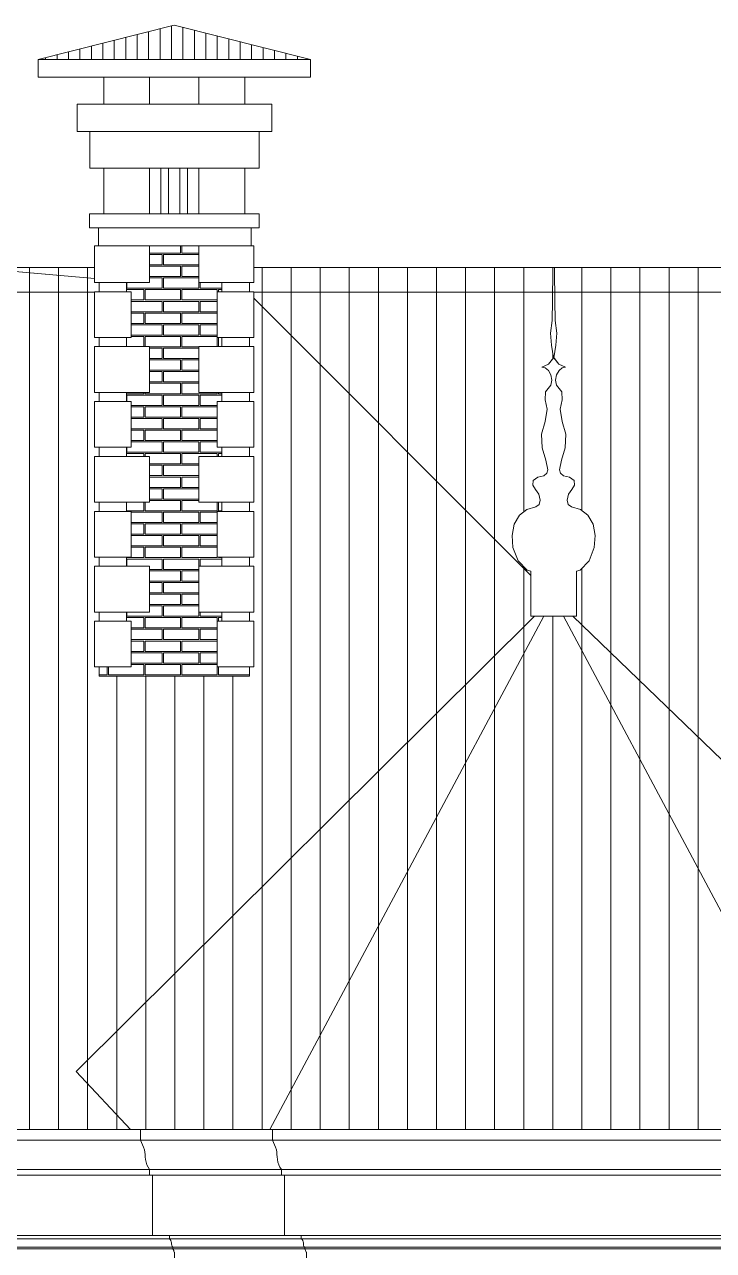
# Model space of a CAD drawing. Header units: millimetres. Extents: x 1177761 to 1329492, y 746793 to 827002.
# Drawn here: x 1242509 to 1246271, y 818786 to 825485 of the extents above; entities that cross this region are included whole.
import ezdxf

# ---------------------------------------------------------------- set-up
doc = ezdxf.new("R2010")
doc.units = ezdxf.units.MM
doc.layers.add('wall', color=5, linetype='Continuous', lineweight=30)

msp = doc.modelspace()

# ---------------------------------------------------------------- hatches: boundary and pattern name
at = {"layer": 'wall', "lineweight": 20, "ltscale": 50}
h = msp.add_hatch(dxfattribs=at)
h.set_pattern_fill('ANSI31', color=250, scale=500, angle=45, style=0)
h.set_pattern_definition([(90, (-287438.275, 1380789.51), (-62.5, 1e-14), [])])
h.paths.add_polyline_path([(1236204.9, 825484.9), (1235059.9, 825484.9), (1234315.1, 825297), (1236947.8, 825297)])
h.paths.add_polyline_path([(1243326.1, 825481.9), (1242583.1, 825294), (1244070.9, 825294)])
h.paths.add_polyline_path([(1260054.6, 823940.7), (1259309.8, 823752.8), (1260797.6, 823752.8)])
h = msp.add_hatch(dxfattribs=at)
h.set_pattern_fill('ANSI31', color=250, scale=50, angle=45, style=0)
h.paths.add_polyline_path([(1242209.6, 824156.4), (1241071.5, 824256.7), (1238414.7, 824022.5), (1242892, 824022.5), (1242892, 824024.8), (1242917, 824024.8), (1242917, 824074.8), (1242892, 824074.8), (1242892, 824096.3)])
h.paths.add_polyline_path([(1242892, 824156.4), (1242209.6, 824156.4), (1242892, 824096.3)], flags=17)
h.paths.add_polyline_path([(1237382.3, 823007.8), (1236638.9, 823007.8), (1236638.9, 822877.8), (1236613.9, 822877.8), (1236613.9, 822827.8), (1236638.9, 822827.8), (1236638.9, 822577.8), (1236613.9, 822577.8), (1236613.9, 822527.8), (1236638.9, 822527.8), (1236638.9, 822264.4)], flags=17)
h.paths.add_polyline_path([(1245293.4, 822252.8), (1245273.8, 822252.8), (1245273.8, 822474.7), (1243762, 823990.6), (1243762, 823774.8), (1243737, 823774.8), (1243737, 823724.8), (1243762, 823724.8), (1243762, 823474.8), (1243737, 823474.8), (1243737, 823424.8), (1243762, 823424.8), (1243762, 823174.8), (1243737, 823174.8), (1243737, 823124.8), (1243762, 823124.8), (1243762, 822874.8), (1243737, 822874.8), (1243737, 822824.8), (1243762, 822824.8), (1243762, 822574.8), (1243737, 822574.8), (1243737, 822524.8), (1243762, 822524.8), (1243762, 822274.8), (1243737, 822274.8), (1243737, 822224.8), (1243762, 822224.8), (1243762, 821974.8), (1243737, 821974.8), (1243737, 821924.8), (1242917, 821924.8), (1242917, 821974.8), (1242892, 821974.8), (1242892, 822224.8), (1242917, 822224.8), (1242917, 822274.8), (1242892, 822274.8), (1242892, 822524.8), (1242917, 822524.8), (1242917, 822574.8), (1242892, 822574.8), (1242892, 822824.8), (1242917, 822824.8), (1242917, 822874.8), (1242892, 822874.8), (1242892, 823124.8), (1242917, 823124.8), (1242917, 823174.8), (1242892, 823174.8), (1242892, 823424.8), (1242917, 823424.8), (1242917, 823474.8), (1242892, 823474.8), (1242892, 823724.8), (1242917, 823724.8), (1242917, 823774.8), (1242892, 823774.8), (1242892, 824022.5), (1238414.7, 824022.5), (1233840.4, 819448.2), (1243088.6, 819448.2), (1242790.9, 819764.6)])
h.paths.add_polyline_path([(1234623.9, 822827.8), (1234648.9, 822827.8), (1234648.9, 822877.8), (1234623.9, 822877.8), (1234623.9, 823007.8), (1234431.8, 823007.8), (1234431.8, 821699.3), (1234623.9, 821699.3), (1234623.9, 821927.8), (1234648.9, 821927.8), (1234648.9, 821977.8), (1234623.9, 821977.8), (1234623.9, 822227.8), (1234648.9, 822227.8), (1234648.9, 822277.8), (1234623.9, 822277.8), (1234623.9, 822527.8), (1234648.9, 822527.8), (1234648.9, 822577.8), (1234623.9, 822577.8)], flags=17)
edge = h.paths.add_edge_path(flags=16)
edge.add_line((1241072, 820267.8), (1239927.1, 820267.8))
edge.add_line((1239927.1, 820267.8), (1239927.1, 820290.9))
edge.add_arc((1239856.8, 820289.6), 70.3, 0.99297, 89.00703)
edge.add_line((1239858, 820359.9), (1239858, 820376.4))
edge.add_line((1239858, 820376.4), (1239838.3, 820376.4))
edge.add_line((1239838.3, 820376.4), (1239838.3, 820392.8))
edge.add_line((1239838.3, 820392.8), (1239997.4, 820392.8))
edge.add_line((1239997.4, 820392.8), (1239997.4, 821397.8))
edge.add_line((1239997.4, 821397.8), (1239986.7, 821397.8))
edge.add_line((1239986.7, 821397.8), (1239986.7, 821405.5))
edge.add_arc((1239996.6, 821429.8), 26.2, 191.21557, 247.90138, ccw=False)
edge.add_arc((1239942.2, 821424.5), 28.7, 0.40412, 54.51652)
edge.add_line((1239958.8, 821447.8), (1239875.8, 821447.8))
edge.add_arc((1239847, 821447.9), 28.8, 359.8281, 450.05719)
edge.add_line((1239847, 821476.7), (1239847, 821491.1))
edge.add_arc((1239865.7, 821535.2), 47.9, 184.06177, 247.06406, ccw=False)
edge.add_arc((1239759, 821506), 64.3, 23.68006, 78.32478)
edge.add_line((1239772, 821569), (1239772, 821628.5))
edge.add_line((1239772, 821628.5), (1239722.4, 821628.5))
edge.add_line((1239722.4, 821628.5), (1239722.4, 821729.2))
edge.add_line((1239722.4, 821729.2), (1241072.4, 823079.2))
edge.add_line((1241072.4, 823079.2), (1242422.4, 821729.2))
edge.add_line((1242422.4, 821729.2), (1242422.4, 821628.5))
edge.add_line((1242422.4, 821628.5), (1242372.8, 821628.5))
edge.add_line((1242372.8, 821628.5), (1242372.8, 821569))
edge.add_arc((1242385.9, 821506), 64.3, 101.67522, 156.31994)
edge.add_arc((1242279.2, 821535.2), 47.9, 292.93594, 355.93823, ccw=False)
edge.add_line((1242297.8, 821491.1), (1242297.8, 821476.7))
edge.add_arc((1242297.8, 821447.9), 28.8, 89.94281, 180.1719)
edge.add_line((1242269, 821447.8), (1242186, 821447.8))
edge.add_arc((1242202.7, 821424.5), 28.7, 125.48348, 179.59588)
edge.add_arc((1242148.2, 821429.8), 26.2, 292.09862, 348.78443, ccw=False)
edge.add_line((1242158.1, 821405.5), (1242158.1, 821397.8))
edge.add_line((1242158.1, 821397.8), (1242147.4, 821397.8))
edge.add_line((1242147.4, 821397.8), (1242147.4, 820392.8))
edge.add_line((1242147.4, 820392.8), (1242306.6, 820392.8))
edge.add_line((1242306.6, 820392.8), (1242306.6, 820376.4))
edge.add_line((1242306.6, 820376.4), (1242286.8, 820376.4))
edge.add_line((1242286.8, 820376.4), (1242286.8, 820359.9))
edge.add_arc((1242288, 820289.6), 70.3, 90.99297, 179.00703)
edge.add_line((1242217.7, 820290.9), (1242217.7, 820267.8))
edge.add_line((1242217.7, 820267.8), (1241072.8, 820267.8))
edge.add_line((1241072.8, 820267.8), (1241072, 820267.8))
at = {"layer": 'wall', "lineweight": 20, "ltscale": 2}
h = msp.add_hatch(dxfattribs=at)
h.set_pattern_fill('AR18', color=251, scale=20, style=0)
h.set_pattern_definition([(0, (-220131.96, 1390884.34), (100, 64), [192.5, -7.5]), (0, (-220231.96, 1390891.84), (100, 64), [192.5, -7.5]), (90, (-220131.96, 1390884.34), (-100, 64), [-71.5, 56.5]), (90, (-220139.46, 1390884.34), (-100, 64), [-71.5, 56.5])])
h.paths.add_polyline_path([(1243462, 823724.8), (1243587, 823724.8), (1243587, 823774.8), (1243562, 823774.8), (1243562, 824024.8), (1243587, 824024.8), (1243587, 824074.8), (1243462, 824074.8), (1243462, 824274.8), (1243192, 824274.8), (1243192, 824074.8), (1243067, 824074.8), (1243067, 824024.8), (1243092, 824024.8), (1243092, 823774.8), (1243067, 823774.8), (1243067, 823724.8), (1243192, 823724.8), (1243192, 823474.8), (1243067, 823474.8), (1243067, 823424.8), (1243092, 823424.8), (1243092, 823174.8), (1243067, 823174.8), (1243067, 823124.8), (1243192, 823124.8), (1243192, 822874.8), (1243067, 822874.8), (1243067, 822824.8), (1243092, 822824.8), (1243092, 822574.8), (1243067, 822574.8), (1243067, 822524.8), (1243192, 822524.8), (1243192, 822274.8), (1243067, 822274.8), (1243067, 822224.8), (1243092, 822224.8), (1243092, 821974.8), (1242917, 821974.8), (1242917, 821924.8), (1243737, 821924.8), (1243737, 821974.8), (1243562, 821974.8), (1243562, 822224.8), (1243587, 822224.8), (1243587, 822274.8), (1243462, 822274.8), (1243462, 822524.8), (1243587, 822524.8), (1243587, 822574.8), (1243562, 822574.8), (1243562, 822824.8), (1243587, 822824.8), (1243587, 822874.8), (1243462, 822874.8), (1243462, 823124.8), (1243587, 823124.8), (1243587, 823174.8), (1243562, 823174.8), (1243562, 823424.8), (1243587, 823424.8), (1243587, 823474.8), (1243462, 823474.8)])
at = {"layer": 'wall', "lineweight": 20, "ltscale": 50}
h = msp.add_hatch(dxfattribs=at)
h.set_pattern_fill('ANSI31', color=250, scale=50, angle=45, style=0)
h.paths.add_polyline_path([(1250458.8, 824156.4), (1245402.6, 824156.4), (1245404.1, 824093.5), (1245404.6, 824022.5), (1251092.3, 824022.5)])
h.paths.add_polyline_path([(1245393.6, 824093.5), (1245395, 824156.4), (1243762, 824156.4), (1243762, 824074.8), (1243737, 824074.8), (1243737, 824024.8), (1243762, 824024.8), (1243762, 824022.5), (1245393, 824022.5)])
h.paths.add_polyline_path([(1251917.5, 824022.5), (1251092.6, 824022.5), (1252986.3, 819448.2), (1253010.4, 819448.2), (1253812.3, 819448.2)])
h.paths.add_polyline_path([(1251453.9, 824120.4), (1250460.7, 824156.4), (1250460.7, 824156), (1251092.6, 824022.5), (1251917.5, 824022.5)])
h.paths.add_polyline_path([(1245404.6, 824022.5), (1245404.9, 823975.8), (1245406.9, 823866.9), (1245416, 823798.7), (1245410.7, 823732.2), (1245400, 823664.2), (1245427.6, 823629.6), (1245463.7, 823612.9), (1245445.8, 823608.3), (1245427.9, 823594.3), (1245414.7, 823570.4), (1245408.7, 823541.4), (1245414.1, 823513.9), (1245444.2, 823478.8), (1245445.7, 823434.2), (1245433.6, 823383.4), (1245445, 823315), (1245465.5, 823246.4), (1245461.3, 823171.9), (1245442.1, 823104.8), (1245431.4, 823051.9), (1245436.6, 823032.9), (1245452.7, 823019.9), (1245484.5, 823012.1), (1245510, 822993.1), (1245512.1, 822967.7), (1245498.2, 822944.2), (1245480.6, 822918.4), (1245471.8, 822885.8), (1245478.7, 822861.8), (1245496.7, 822849.5), (1245546.1, 822835.2), (1245585.9, 822804.9), (1245614, 822754.7), (1245626, 822692.3), (1245620.8, 822627.6), (1245591.8, 822554.7), (1245544, 822504.4), (1245523.8, 822497.2), (1245523.8, 822252.8), (1245504.2, 822252.8), (1248410.6, 819448.2), (1252986.3, 819448.2), (1251092.6, 824022.4), (1251092.3, 824022.5), (1251092.3, 824022.4)])
h.paths.add_polyline_path([(1245351.9, 823434.2), (1245353.4, 823478.8), (1245383.5, 823513.9), (1245388.9, 823541.4), (1245382.9, 823570.4), (1245369.7, 823594.3), (1245351.8, 823608.3), (1245333.9, 823612.9), (1245370, 823629.6), (1245397.6, 823664.2), (1245386.9, 823732.2), (1245381.6, 823798.7), (1245390.7, 823866.9), (1245392.7, 823975.8), (1245393, 824022.5), (1243762, 824022.5), (1243762, 823990.6), (1245273.8, 822474.7), (1245273.8, 822497.2), (1245253.6, 822504.4), (1245205.7, 822554.7), (1245176.7, 822627.6), (1245171.4, 822692.3), (1245183.5, 822754.7), (1245211.6, 822804.9), (1245251.4, 822835.2), (1245300.9, 822849.5), (1245318.8, 822861.8), (1245325.8, 822885.8), (1245317, 822918.4), (1245299.4, 822944.2), (1245285.4, 822967.7), (1245287.5, 822993.1), (1245313.1, 823012.1), (1245344.9, 823019.9), (1245361, 823032.9), (1245366.2, 823051.9), (1245355.5, 823104.8), (1245336.3, 823171.9), (1245332.1, 823246.4), (1245352.6, 823315), (1245364, 823383.4)])
edge = h.paths.add_edge_path(flags=16)
edge.add_line((1249674.6, 820267.8), (1248529.6, 820267.8))
edge.add_line((1248529.6, 820267.8), (1248529.6, 820290.9))
edge.add_arc((1248459.3, 820289.6), 70.3, 0.99297, 89.00703)
edge.add_line((1248460.5, 820359.9), (1248460.5, 820376.4))
edge.add_line((1248460.5, 820376.4), (1248440.8, 820376.4))
edge.add_line((1248440.8, 820376.4), (1248440.8, 820392.8))
edge.add_line((1248440.8, 820392.8), (1248600, 820392.8))
edge.add_line((1248600, 820392.8), (1248600, 821397.8))
edge.add_line((1248600, 821397.8), (1248589.3, 821397.8))
edge.add_line((1248589.3, 821397.8), (1248589.3, 821405.5))
edge.add_arc((1248599.1, 821429.8), 26.2, 191.21557, 247.90138, ccw=False)
edge.add_arc((1248544.7, 821424.5), 28.7, 0.40412, 54.51652)
edge.add_line((1248561.4, 821447.8), (1248478.3, 821447.8))
edge.add_arc((1248449.6, 821447.9), 28.8, 359.8281, 450.05719)
edge.add_line((1248449.5, 821476.7), (1248449.5, 821491.1))
edge.add_arc((1248468.2, 821535.2), 47.9, 184.06177, 247.06406, ccw=False)
edge.add_arc((1248361.5, 821506), 64.3, 23.68006, 78.32478)
edge.add_line((1248374.5, 821569), (1248374.5, 821628.5))
edge.add_line((1248374.5, 821628.5), (1248325, 821628.5))
edge.add_line((1248325, 821628.5), (1248325, 821729.2))
edge.add_line((1248325, 821729.2), (1249675, 823079.2))
edge.add_line((1249675, 823079.2), (1251025, 821729.2))
edge.add_line((1251025, 821729.2), (1251025, 821628.5))
edge.add_line((1251025, 821628.5), (1250975.4, 821628.5))
edge.add_line((1250975.4, 821628.5), (1250975.4, 821569))
edge.add_arc((1250988.4, 821506), 64.3, 101.67522, 156.31994)
edge.add_arc((1250881.7, 821535.2), 47.9, 292.93594, 355.93823, ccw=False)
edge.add_line((1250900.4, 821491.1), (1250900.4, 821476.7))
edge.add_arc((1250900.3, 821447.9), 28.8, 89.94281, 180.1719)
edge.add_line((1250871.6, 821447.8), (1250788.5, 821447.8))
edge.add_arc((1250805.2, 821424.5), 28.7, 125.48348, 179.59588)
edge.add_arc((1250750.8, 821429.8), 26.2, 292.09862, 348.78443, ccw=False)
edge.add_line((1250760.6, 821405.5), (1250760.6, 821397.8))
edge.add_line((1250760.6, 821397.8), (1250750, 821397.8))
edge.add_line((1250750, 821397.8), (1250750, 820392.8))
edge.add_line((1250750, 820392.8), (1250909.1, 820392.8))
edge.add_line((1250909.1, 820392.8), (1250909.1, 820376.4))
edge.add_line((1250909.1, 820376.4), (1250889.4, 820376.4))
edge.add_line((1250889.4, 820376.4), (1250889.4, 820359.9))
edge.add_arc((1250890.6, 820289.6), 70.3, 90.99297, 179.00703)
edge.add_line((1250820.3, 820290.9), (1250820.3, 820267.8))
edge.add_line((1250820.3, 820267.8), (1249675.3, 820267.8))
edge.add_line((1249675.3, 820267.8), (1249674.6, 820267.8))
h = msp.add_hatch(dxfattribs=at)
h.set_pattern_fill('ANSI31', color=250, scale=50, angle=45, style=0)
h.paths.add_polyline_path([(1245083.4, 821763.4, -0.039978), (1244870.3, 821832.1), (1242790.9, 819764.6), (1243088.6, 819448.2), (1243848.4, 819448.2)])
h.paths.add_polyline_path([(1245344.5, 822252.8), (1245293.5, 822252.8), (1244870.3, 821832.1, 0.039978), (1245083.4, 821763.4)])
h.paths.add_polyline_path([(1245453.1, 822252.8), (1245344.5, 822252.8), (1245083.4, 821763.4, 0.114192), (1245715.8, 821760.4)])
h.paths.add_polyline_path([(1245504.2, 822252.8), (1245453.1, 822252.8), (1245715.8, 821760.4, 0.042129), (1245940.7, 821831.6)])
h.paths.add_polyline_path([(1245715.8, 821760.4, -0.114192), (1245083.4, 821763.4), (1243848.4, 819448.2), (1246949.2, 819448.2)])
h.paths.add_polyline_path([(1245940.7, 821831.6, -0.042129), (1245715.8, 821760.4), (1246949.2, 819448.2), (1248410.6, 819448.2)])

# ---------------------------------------------------------------- linework, layer by layer
at = {"layer": 'wall', "color": 250, "lineweight": 20, "ltscale": 50}
for p, q in [((1243326.1, 825481.9), (1242583.1, 825294)), ((1244070.9, 825294), (1243326.1, 825481.9)), ((1242583.1, 825197.5), (1242583.1, 825294)), ((1242583.1, 825294), (1244070.9, 825294)), ((1244070.9, 825197.5), (1244070.9, 825294)), ((1242583.1, 825197.5), (1244070.9, 825197.5)), ((1242942, 825049.8), (1242942, 825197.5)), ((1243192, 825049.8), (1243192, 825197.5)), ((1243462, 825049.8), (1243462, 825197.5)), ((1243712, 825049.8), (1243712, 825197.5)), ((1242796.1, 825049.8), (1243859.1, 825049.8)), ((1242796.1, 824899.8), (1242796.1, 825049.8)), ((1243859.1, 824899.8), (1243859.1, 825049.8)), ((1242796.1, 824899.8), (1243859.1, 824899.8)), ((1242865.1, 824699.8), (1242865.1, 824899.8)), ((1243790.8, 824699.8), (1243790.8, 824899.8)), ((1242865.1, 824699.8), (1243790.8, 824699.8)), ((1242942, 824449.8), (1242942, 824699.8)), ((1243192, 824449.8), (1243192, 824699.8)), ((1243253.9, 824449.8), (1243253.9, 824699.8)), ((1243399.6, 824449.8), (1243399.6, 824699.8)), ((1243399.8, 824449.8), (1243399.8, 824699.8)), ((1243462, 824449.8), (1243462, 824699.8)), ((1243712, 824449.8), (1243712, 824699.8)), ((1242864, 824449.8), (1243789.8, 824449.8)), ((1242864, 824374.8), (1242864, 824449.8)), ((1243789.8, 824374.8), (1243789.8, 824449.8)), ((1242864, 824374.8), (1243789.8, 824374.8)), ((1242913.4, 824274.8), (1242913.4, 824374.8)), ((1243747.3, 824274.8), (1243747.3, 824374.8)), ((1242892, 824074.8), (1242892, 824274.8)), ((1242913.4, 824274.8), (1242892, 824274.8)), ((1242913.4, 824274.8), (1243747.3, 824274.8)), ((1243192, 824074.8), (1243192, 824274.8)), ((1243462, 824074.8), (1243462, 824274.8)), ((1243747.3, 824274.8), (1243762, 824274.8)), ((1243762, 824074.8), (1243762, 824274.8)), ((1242892, 824074.8), (1243192, 824074.8)), ((1242917, 824024.8), (1242917, 824074.8)), ((1243067, 824024.8), (1243067, 824074.8)), ((1243762, 824074.8), (1243462, 824074.8)), ((1243587, 824024.8), (1243587, 824074.8)), ((1243737, 824024.8), (1243737, 824074.8)), ((1242892, 824024.8), (1243092, 824024.8)), ((1242892, 823774.8), (1242892, 824024.8)), ((1243092, 823774.8), (1243092, 824024.8)), ((1243762, 824024.8), (1243562, 824024.8)), ((1243562, 823774.8), (1243562, 824024.8)), ((1243762, 823774.8), (1243762, 824024.8)), ((1242892, 823774.8), (1243092, 823774.8)), ((1242917, 823724.8), (1242917, 823774.8)), ((1243067, 823724.8), (1243067, 823774.8)), ((1243762, 823774.8), (1243562, 823774.8)), ((1243587, 823724.8), (1243587, 823774.8)), ((1243737, 823724.8), (1243737, 823774.8)), ((1242892, 823724.8), (1243192, 823724.8)), ((1242892, 823474.8), (1242892, 823724.8)), ((1243192, 823474.8), (1243192, 823724.8)), ((1243762, 823724.8), (1243462, 823724.8)), ((1243462, 823474.8), (1243462, 823724.8)), ((1243762, 823474.8), (1243762, 823724.8)), ((1242892, 823474.8), (1243192, 823474.8)), ((1242917, 823424.8), (1242917, 823474.8)), ((1243067, 823424.8), (1243067, 823474.8)), ((1243762, 823474.8), (1243462, 823474.8)), ((1243587, 823424.8), (1243587, 823474.8)), ((1243737, 823424.8), (1243737, 823474.8)), ((1242892, 823424.8), (1243092, 823424.8)), ((1242892, 823174.8), (1242892, 823424.8)), ((1243092, 823174.8), (1243092, 823424.8)), ((1243762, 823424.8), (1243562, 823424.8)), ((1243562, 823174.8), (1243562, 823424.8)), ((1243762, 823174.8), (1243762, 823424.8)), ((1242892, 823174.8), (1243092, 823174.8)), ((1242917, 823124.8), (1242917, 823174.8)), ((1243067, 823124.8), (1243067, 823174.8)), ((1243762, 823174.8), (1243562, 823174.8)), ((1243587, 823124.8), (1243587, 823174.8)), ((1243737, 823124.8), (1243737, 823174.8)), ((1242892, 823124.8), (1243192, 823124.8)), ((1242892, 822874.8), (1242892, 823124.8)), ((1243192, 822874.8), (1243192, 823124.8)), ((1243762, 823124.8), (1243462, 823124.8)), ((1243462, 822874.8), (1243462, 823124.8)), ((1243762, 822874.8), (1243762, 823124.8)), ((1242892, 822874.8), (1243192, 822874.8)), ((1242917, 822824.8), (1242917, 822874.8)), ((1243067, 822824.8), (1243067, 822874.8)), ((1243762, 822874.8), (1243462, 822874.8)), ((1243587, 822824.8), (1243587, 822874.8)), ((1243737, 822824.8), (1243737, 822874.8)), ((1242892, 822824.8), (1243092, 822824.8)), ((1242892, 822574.8), (1242892, 822824.8)), ((1243092, 822574.8), (1243092, 822824.8)), ((1243762, 822824.8), (1243562, 822824.8)), ((1243562, 822574.8), (1243562, 822824.8)), ((1243762, 822574.8), (1243762, 822824.8)), ((1242892, 822574.8), (1243092, 822574.8)), ((1242917, 822524.8), (1242917, 822574.8)), ((1243067, 822524.8), (1243067, 822574.8)), ((1243762, 822574.8), (1243562, 822574.8)), ((1243587, 822524.8), (1243587, 822574.8)), ((1243737, 822524.8), (1243737, 822574.8)), ((1242892, 822524.8), (1243192, 822524.8)), ((1242892, 822274.8), (1242892, 822524.8)), ((1243192, 822274.8), (1243192, 822524.8)), ((1243762, 822524.8), (1243462, 822524.8)), ((1243462, 822274.8), (1243462, 822524.8)), ((1243762, 822274.8), (1243762, 822524.8)), ((1242892, 822274.8), (1243192, 822274.8)), ((1242917, 822224.8), (1242917, 822274.8)), ((1243067, 822224.8), (1243067, 822274.8)), ((1243762, 822274.8), (1243462, 822274.8)), ((1243587, 822224.8), (1243587, 822274.8)), ((1243737, 822224.8), (1243737, 822274.8)), ((1242892, 822224.8), (1243092, 822224.8)), ((1242892, 821974.8), (1242892, 822224.8)), ((1243092, 821974.8), (1243092, 822224.8)), ((1243762, 822224.8), (1243562, 822224.8)), ((1243562, 821974.8), (1243562, 822224.8)), ((1243762, 821974.8), (1243762, 822224.8)), ((1242892, 821974.8), (1243092, 821974.8)), ((1243762, 821974.8), (1243562, 821974.8)), ((1233782.2, 819448.2), (1265463.5, 819448.2)), ((1265463.5, 819390), (1233782.2, 819390)), ((1261144.7, 819228.3), (1233901.7, 819228.3)), ((1260883.7, 818850.5), (1234162.8, 818850.5)), ((1260838.5, 818803.8), (1234208, 818803.8)), ((1260838.5, 818795.1), (1234208, 818795.1))]:
    msp.add_line(p, q, dxfattribs=at)
for points in [[(1243326.1, 825481.9), (1242583.1, 825294), (1244070.9, 825294)], [(1243358, 824699.8), (1243296.1, 824699.8), (1243296.1, 824449.8), (1243358, 824449.8)], [(1242209.6, 824156.4), (1241071.5, 824256.7), (1238414.7, 824022.5), (1242892, 824022.5), (1242892, 824024.8), (1242917, 824024.8), (1242917, 824074.8), (1242892, 824074.8), (1242892, 824096.3)], [(1242892, 824156.4), (1242209.6, 824156.4), (1242892, 824096.3)], [(1245393.6, 824093.5), (1245395, 824156.4), (1243762, 824156.4), (1243762, 824074.8), (1243737, 824074.8), (1243737, 824024.8), (1243762, 824024.8), (1243762, 824022.5), (1245393, 824022.5)], [(1250458.8, 824156.4), (1245402.6, 824156.4), (1245404.1, 824093.5), (1245404.6, 824022.5), (1251092.3, 824022.5)], [(1245351.9, 823434.2), (1245353.4, 823478.8), (1245383.5, 823513.9), (1245388.9, 823541.4), (1245382.9, 823570.4), (1245369.7, 823594.3), (1245351.8, 823608.3), (1245333.9, 823612.9), (1245370, 823629.6), (1245397.6, 823664.2), (1245386.9, 823732.2), (1245381.6, 823798.7), (1245390.7, 823866.9), (1245392.7, 823975.8), (1245393, 824022.5), (1243762, 824022.5), (1243762, 823990.6), (1245273.8, 822474.7), (1245273.8, 822497.2), (1245253.6, 822504.4), (1245205.7, 822554.7), (1245176.7, 822627.6), (1245171.4, 822692.3), (1245183.5, 822754.7), (1245211.6, 822804.9), (1245251.4, 822835.2), (1245300.9, 822849.5), (1245318.8, 822861.8), (1245325.8, 822885.8), (1245317, 822918.4), (1245299.4, 822944.2), (1245285.4, 822967.7), (1245287.5, 822993.1), (1245313.1, 823012.1), (1245344.9, 823019.9), (1245361, 823032.9), (1245366.2, 823051.9), (1245355.5, 823104.8), (1245336.3, 823171.9), (1245332.1, 823246.4), (1245352.6, 823315), (1245364, 823383.4)], [(1245614, 822754.7), (1245585.9, 822804.9), (1245546.1, 822835.2), (1245496.7, 822849.5), (1245478.7, 822861.8), (1245471.8, 822885.8), (1245480.6, 822918.4), (1245498.2, 822944.2), (1245512.1, 822967.7), (1245510, 822993.1), (1245484.5, 823012.1), (1245452.7, 823019.9), (1245436.6, 823032.9), (1245431.4, 823051.9), (1245442.1, 823104.8), (1245461.3, 823171.9), (1245465.5, 823246.4), (1245445, 823315), (1245433.6, 823383.4), (1245445.7, 823434.2), (1245444.2, 823478.8), (1245414.1, 823513.9), (1245408.7, 823541.4), (1245414.7, 823570.4), (1245427.9, 823594.3), (1245445.8, 823608.3), (1245463.7, 823612.9), (1245427.6, 823629.6), (1245398.8, 823665.7), (1245370, 823629.6), (1245333.9, 823612.9), (1245351.8, 823608.3), (1245369.7, 823594.3), (1245382.9, 823570.4), (1245388.9, 823541.4), (1245383.5, 823513.9), (1245353.4, 823478.8), (1245351.9, 823434.2), (1245364, 823383.4), (1245352.6, 823315), (1245332.1, 823246.4), (1245336.3, 823171.9), (1245355.5, 823104.8), (1245366.2, 823051.9), (1245361, 823032.9), (1245344.9, 823019.9), (1245313.1, 823012.1), (1245287.5, 822993.1), (1245285.4, 822967.7), (1245299.4, 822944.2), (1245317, 822918.4), (1245325.8, 822885.8), (1245318.8, 822861.8), (1245300.9, 822849.5), (1245251.4, 822835.2), (1245211.6, 822804.9), (1245183.5, 822754.7), (1245171.4, 822692.3), (1245176.7, 822627.6), (1245205.7, 822554.7), (1245253.6, 822504.4), (1245273.8, 822497.2), (1245273.8, 822252.8), (1245283.9, 822252.8), (1245293.4, 822252.8), (1245523.8, 822252.8), (1245523.8, 822497.2), (1245544, 822504.4), (1245591.8, 822554.7), (1245620.8, 822627.6), (1245626, 822692.3)], [(1245293.5, 822252.8), (1245344.5, 822252.8), (1243848.4, 819448.2), (1243088.6, 819448.2), (1242790.9, 819764.6)], [(1243848.4, 819448.2), (1246949.2, 819448.2), (1245453.1, 822252.8), (1245344.5, 822252.8)], [(1248410.6, 819448.2), (1245504.2, 822252.8), (1245453.1, 822252.8), (1246949.2, 819448.2)], [(1241281.5, 819197.8), (1243208, 819197.8), (1243208, 818867.8), (1241281.5, 818867.8)], [(1243208, 819197.8), (1243929, 819197.8), (1243929, 818867.8), (1243208, 818867.8)], [(1243928.2, 818867.8), (1246870.7, 818867.8), (1246870.7, 819197.8), (1243928.2, 819197.8)]]:
    msp.add_lwpolyline(points, close=True, dxfattribs=at)
for points in [[(1242892, 824096.3), (1241071.5, 824256.7), (1238414.7, 824022.5), (1242892, 824022.5)], [(1242892, 824156.4), (1242209.6, 824156.4), (1242892, 824096.3)], [(1243762, 824022.5), (1251092.6, 824022.4), (1250458.8, 824156.4), (1243762, 824156.4)], [(1242892, 824022.5), (1238414.7, 824022.5), (1233840.4, 819448.2), (1243088.6, 819448.2), (1242790.9, 819764.6), (1245293.4, 822252.8), (1245273.8, 822252.8), (1245273.8, 822474.7), (1243762, 823990.6)], [(1233840.4, 819448.2), (1243088.6, 819448.2), (1242790.9, 819764.6), (1245293.4, 822252.8), (1245273.8, 822252.8), (1245273.8, 822474.7), (1243762, 823990.6), (1243762, 823774.8), (1243737, 823774.8), (1243737, 823724.8), (1243762, 823724.8), (1243762, 823474.8), (1243737, 823474.8), (1243737, 823424.8), (1243762, 823424.8), (1243762, 823174.8), (1243737, 823174.8), (1243737, 823124.8), (1243762, 823124.8), (1243762, 822874.8), (1243737, 822874.8), (1243737, 822824.8), (1243762, 822824.8), (1243762, 822574.8), (1243737, 822574.8), (1243737, 822524.8), (1243762, 822524.8), (1243762, 822274.8), (1243737, 822274.8), (1243737, 822224.8), (1243762, 822224.8), (1243762, 821974.8), (1243737, 821974.8), (1243737, 821924.8), (1242917, 821924.8), (1242917, 821974.8), (1242892, 821974.8), (1242892, 822224.8), (1242917, 822224.8), (1242917, 822274.8), (1242892, 822274.8), (1242892, 822524.8), (1242917, 822524.8), (1242917, 822574.8), (1242892, 822574.8), (1242892, 822824.8), (1242917, 822824.8), (1242917, 822874.8), (1242892, 822874.8), (1242892, 823124.8), (1242917, 823124.8), (1242917, 823174.8), (1242892, 823174.8), (1242892, 823424.8), (1242917, 823424.8), (1242917, 823474.8), (1242892, 823474.8), (1242892, 823724.8), (1242917, 823724.8), (1242917, 823774.8), (1242892, 823774.8), (1242892, 824022.5), (1238414.7, 824022.5)], [(1243762, 824022.5), (1251092.6, 824022.5)], [(1245273.8, 822474.7), (1245273.8, 822474.7), (1243762, 823990.6)], [(1251092.3, 824022.4), (1245404.6, 824022.5), (1245404.9, 823975.8), (1245406.9, 823866.9), (1245416, 823798.7), (1245410.7, 823732.2), (1245400, 823664.2), (1245427.6, 823629.6), (1245463.7, 823612.9), (1245445.8, 823608.3), (1245427.9, 823594.3), (1245414.7, 823570.4), (1245408.7, 823541.4), (1245414.1, 823513.9), (1245444.2, 823478.8), (1245445.7, 823434.2), (1245433.6, 823383.4), (1245445, 823315), (1245465.5, 823246.4), (1245461.3, 823171.9), (1245442.1, 823104.8), (1245431.4, 823051.9), (1245436.6, 823032.9), (1245452.7, 823019.9), (1245484.5, 823012.1), (1245510, 822993.1), (1245512.1, 822967.7), (1245498.2, 822944.2), (1245480.6, 822918.4), (1245471.8, 822885.8), (1245478.7, 822861.8), (1245496.7, 822849.5), (1245546.1, 822835.2), (1245585.9, 822804.9), (1245614, 822754.7), (1245626, 822692.3), (1245620.8, 822627.6), (1245591.8, 822554.7), (1245544, 822504.4), (1245523.8, 822497.2), (1245523.8, 822252.8), (1245504.2, 822252.8), (1248410.6, 819448.2)], [(1251092.6, 824022.5), (1252986.3, 819448.2), (1248410.6, 819448.2), (1245504.2, 822252.8), (1245523.8, 822252.8)], [(1242917, 821974.8), (1242917, 821924.8), (1243737, 821924.8), (1243737, 821974.8)]]:
    msp.add_lwpolyline(points, dxfattribs=at)
for points in [[(1243166.9, 819448.2), (1243142.8, 819448.2), (1243142.8, 819390, 0.00044), (1243164.6, 819337.2, -0.004619), (1243170, 819284.1, 0.131725), (1243192.3, 819228.3), (1243192.3, 819197.8), (1243208, 819197.8), (1243208, 818867.8), (1243300.5, 818867.8), (1243300.5, 818850.5, -0.196618), (1243311.9, 818828.1, -0.000006), (1243313.4, 818814.9, 0.183605), (1243319.1, 818803.8), (1243319.1, 818795.1, -0.161133), (1243326.3, 818777.8), (1243329.2, 818777.8), (1243329.2, 818477.8), (1243349.9, 818477.8), (1243349.9, 818427.8)], [(1243887.1, 819448.2), (1243863, 819448.2), (1243863, 819390, 0.00044), (1243884.8, 819337.2, -0.004619), (1243890.2, 819284.1, 0.131725), (1243912.5, 819228.3), (1243912.5, 819197.8), (1243928.2, 819197.8), (1243928.2, 818867.8), (1244020.7, 818867.8), (1244020.7, 818850.5, -0.196618), (1244032.1, 818828.1, -0.000006), (1244033.6, 818814.9, 0.183605), (1244039.3, 818803.8), (1244039.3, 818795.1, -0.161133), (1244046.5, 818777.8), (1244049.4, 818777.8), (1244049.4, 818477.8), (1244070.1, 818477.8), (1244070.1, 818427.8)]]:
    msp.add_lwpolyline(points, format="xyb", dxfattribs=at)

doc.saveas('drawing.dxf')
